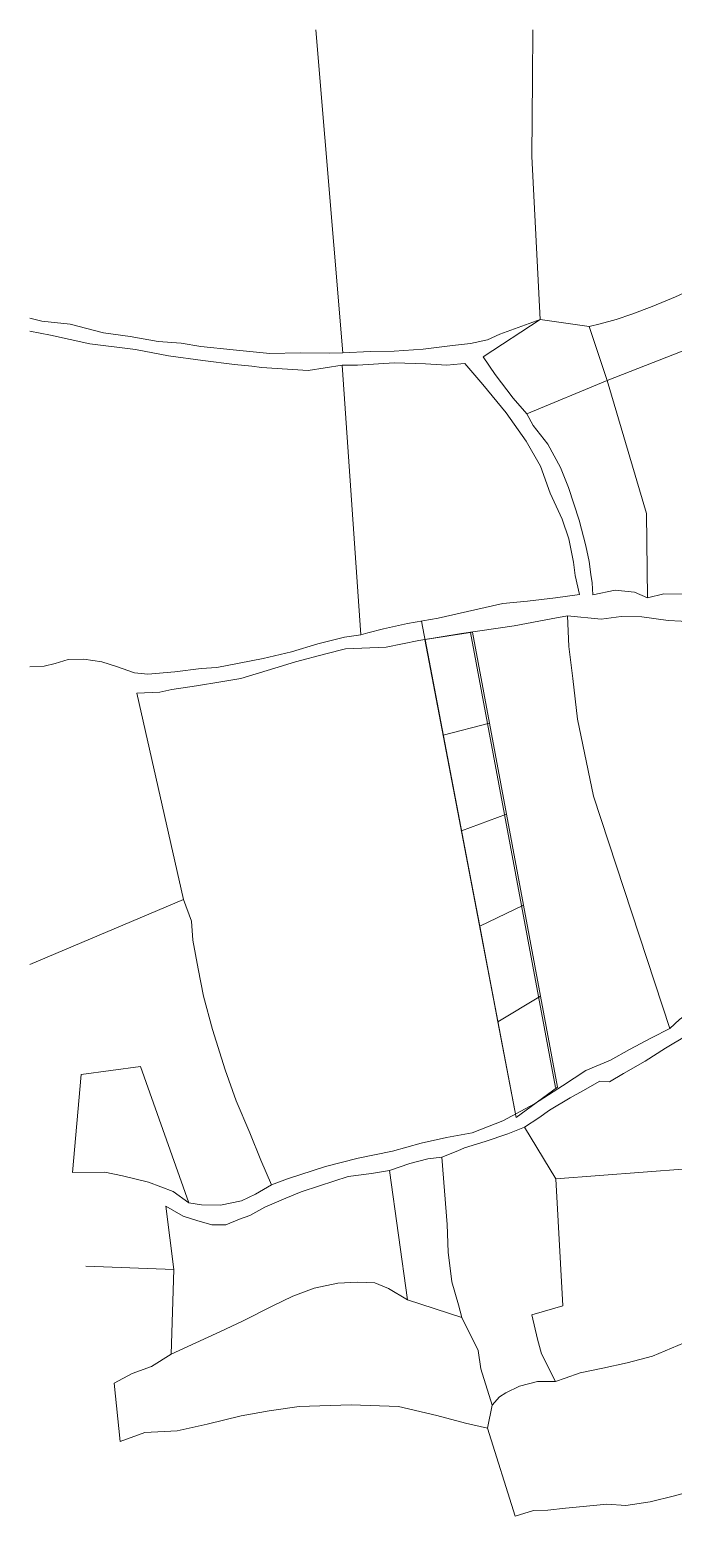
# Model space of a CAD drawing. Header units: millimetres. Extents: x 1569 to 1795, y 1299 to 1437.
# Drawn here: x 1568.7 to 1604.4, y 1354.7 to 1437.2 of the extents above; entities that cross this region are included whole.
import ezdxf

# ---------------------------------------------------------------- set-up
doc = ezdxf.new("R2010")
doc.units = ezdxf.units.MM
doc.layers.add('2', color=7, linetype='Continuous')

msp = doc.modelspace()

# ---------------------------------------------------------------- linework, layer by layer
at = {"layer": '2', "color": 1, "linetype": 'Continuous', "lineweight": 5}
for p, q in [((1593.869, 1419.038), (1597.027, 1421.125)), ((1599.749, 1420.723), (1597.027, 1421.125)), ((1599.749, 1420.723), (1600.752, 1417.742)), ((1600.752, 1417.742), (1608.427, 1420.739)), ((1587.084, 1403.629), (1586.045, 1418.577)), ((1596.29, 1415.881), (1600.752, 1417.742)), ((1577.258, 1388.953), (1574.671, 1400.388)), ((1577.258, 1388.953), (1568.726, 1385.351)), ((1597.893, 1373.448), (1596.157, 1376.325)), ((1589.672, 1366.742), (1588.678, 1373.913)), ((1576.712, 1368.422), (1576.274, 1371.941)), ((1576.712, 1368.422), (1571.838, 1368.611)), ((1576.573, 1363.731), (1576.712, 1368.422)), ((1589.672, 1366.742), (1592.681, 1365.775)), ((1594.362, 1360.911), (1594.103, 1359.624)), ((1595.65, 1354.743), (1594.103, 1359.624))]:
    msp.add_line(p, q, dxfattribs=at)
for points in [[(1584.585, 1437.187), (1586.091, 1419.261)], [(1596.623, 1437.187), (1596.614, 1434.491), (1596.573, 1430.152), (1597.027, 1421.125)], [(1610.061, 1426.556), (1609.63, 1426.153), (1608.885, 1425.081), (1608.155, 1424.392), (1607.275, 1423.737), (1606.077, 1423.079), (1604.546, 1422.369), (1603.247, 1421.845), (1602.115, 1421.421), (1601.249, 1421.116), (1600.366, 1420.877), (1599.749, 1420.723)], [(1586.091, 1419.261), (1585.373, 1419.241), (1583.721, 1419.265), (1582.036, 1419.238), (1580.015, 1419.427), (1578.212, 1419.617), (1577.126, 1419.812), (1575.841, 1419.888), (1574.304, 1420.18), (1572.817, 1420.371), (1570.962, 1420.862), (1569.392, 1421.02), (1568.726, 1421.185)], [(1586.091, 1419.261), (1587.625, 1419.337), (1588.927, 1419.361), (1590.545, 1419.47), (1592.163, 1419.679), (1593.163, 1419.785), (1594.113, 1419.991), (1594.796, 1420.295), (1597.027, 1421.125)], [(1568.726, 1420.476), (1569.881, 1420.255), (1572.053, 1419.766), (1574.592, 1419.447), (1576.429, 1419.107), (1578.333, 1418.85), (1580.087, 1418.627), (1581.039, 1418.532), (1581.573, 1418.451), (1584.161, 1418.282), (1586.045, 1418.577)], [(1593.869, 1419.038), (1594.542, 1418.057), (1595.534, 1416.761), (1596.29, 1415.881)], [(1586.045, 1418.577), (1586.896, 1418.581), (1588.948, 1418.71), (1590.667, 1418.653), (1591.852, 1418.593), (1592.636, 1418.664), (1592.853, 1418.682), (1593.844, 1417.519), (1595.138, 1415.941), (1596.249, 1414.378), (1597.042, 1412.981), (1597.584, 1411.482), (1598.261, 1410.034), (1598.617, 1408.951), (1598.875, 1407.65), (1598.98, 1406.917), (1599.22, 1405.867)], [(1600.752, 1417.742), (1602.931, 1410.36), (1602.992, 1405.688)], [(1596.29, 1415.881), (1596.644, 1415.232), (1597.452, 1414.201), (1598.16, 1412.904), (1598.601, 1411.805), (1599.195, 1409.989), (1599.571, 1408.556), (1599.743, 1407.689), (1599.847, 1406.972), (1599.917, 1406.505), (1599.954, 1405.854)], [(1599.22, 1405.867), (1597.886, 1405.675), (1596.335, 1405.5), (1594.967, 1405.359), (1593.417, 1405.016), (1591.384, 1404.554), (1589.667, 1404.261), (1588.351, 1403.953), (1587.467, 1403.748), (1587.084, 1403.629)], [(1599.954, 1405.854), (1601.187, 1406.111), (1602.256, 1406.001), (1602.992, 1405.688)], [(1602.992, 1405.688), (1603.892, 1405.893), (1605.027, 1405.883), (1606.347, 1405.606), (1607.434, 1405.279), (1607.968, 1405.182), (1608.837, 1405.053)], [(1574.671, 1400.388), (1575.939, 1400.445), (1576.605, 1400.599), (1577.973, 1400.807), (1579.323, 1401.015), (1580.44, 1401.205), (1582.322, 1401.783), (1583.455, 1402.139), (1585.138, 1402.566), (1586.238, 1402.856), (1588.49, 1402.936), (1590.307, 1403.313), (1592.674, 1403.693), (1595.592, 1404.127), (1597.642, 1404.523), (1598.543, 1404.678)], [(1590.449, 1404.394), (1591.657, 1398.066), (1592.669, 1392.765), (1593.681, 1387.464), (1594.693, 1382.163)], [(1598.543, 1404.678), (1598.619, 1402.976), (1598.847, 1401.208), (1599.094, 1398.956), (1599.987, 1394.689), (1604.218, 1381.795)], [(1607.909, 1403.98), (1607.057, 1404.125), (1605.57, 1404.35), (1604.134, 1404.426), (1602.665, 1404.618), (1601.53, 1404.645), (1600.413, 1404.505), (1598.543, 1404.678)], [(1587.084, 1403.629), (1586.184, 1403.49), (1584.701, 1403.131), (1583.235, 1402.689), (1581.668, 1402.313), (1580.335, 1402.055), (1579.101, 1401.814), (1578.234, 1401.76), (1576.766, 1401.584), (1575.282, 1401.443), (1574.531, 1401.522), (1573.544, 1401.867), (1572.725, 1402.129), (1571.723, 1402.274), (1570.855, 1402.269), (1570.139, 1402.031), (1569.522, 1401.894), (1568.726, 1401.851)], [(1593.281, 1403.784), (1590.646, 1403.367)], [(1590.646, 1403.367), (1595.706, 1376.861), (1597.994, 1378.538)], [(1593.172, 1403.766), (1597.885, 1378.517)], [(1593.281, 1403.784), (1597.994, 1378.538)], [(1593.281, 1403.784), (1594.224, 1398.735), (1595.166, 1393.686), (1596.109, 1388.637), (1597.051, 1383.588)], [(1593.281, 1403.784), (1597.994, 1378.538)], [(1591.657, 1398.066), (1594.224, 1398.735)], [(1592.669, 1392.765), (1595.166, 1393.686)], [(1582.141, 1373.125), (1581.549, 1374.491), (1580.923, 1376.006), (1580.178, 1377.787), (1579.567, 1379.503), (1578.87, 1381.736), (1578.358, 1383.585), (1578.065, 1385.102), (1577.772, 1386.703), (1577.699, 1387.754), (1577.258, 1388.953)], [(1593.681, 1387.464), (1596.109, 1388.637)], [(1604.218, 1381.795), (1604.766, 1382.299), (1605.663, 1382.938), (1606.293, 1383.659), (1607.354, 1384.783), (1608.035, 1385.338), (1608.999, 1386.128)], [(1594.693, 1382.163), (1597.051, 1383.588)], [(1582.141, 1373.125), (1583.024, 1373.464), (1585.122, 1374.144), (1586.939, 1374.604), (1588.839, 1374.999), (1590.438, 1375.442), (1591.838, 1375.75), (1593.255, 1376.009), (1594.97, 1376.669), (1596.717, 1377.614), (1598.263, 1378.607), (1599.559, 1379.465), (1600.941, 1380.041), (1601.989, 1380.631), (1603.203, 1381.272), (1604.218, 1381.795)], [(1605.122, 1381.383), (1603.991, 1380.709), (1602.86, 1379.985), (1601.663, 1379.294), (1600.881, 1378.839), (1600.347, 1378.869), (1599.399, 1378.33), (1598.7, 1377.942), (1597.553, 1377.268), (1596.955, 1376.847), (1596.157, 1376.325)], [(1571.09, 1373.814), (1571.575, 1379.241), (1574.876, 1379.694), (1577.541, 1372.131)], [(1596.157, 1376.325), (1595.241, 1375.953), (1593.975, 1375.529), (1592.843, 1375.172), (1592.46, 1375.003), (1591.577, 1374.664)], [(1591.577, 1374.664), (1590.81, 1374.559), (1589.811, 1374.303), (1588.678, 1373.913)], [(1592.681, 1365.775), (1592.51, 1366.475), (1592.136, 1367.741), (1591.926, 1369.392), (1591.866, 1370.927), (1591.577, 1374.664)], [(1577.541, 1372.131), (1576.686, 1372.761), (1575.315, 1373.271), (1573.861, 1373.63), (1572.892, 1373.824), (1571.09, 1373.814)], [(1588.678, 1373.913), (1587.678, 1373.757), (1586.377, 1373.583), (1584.795, 1373.074), (1583.779, 1372.734), (1582.93, 1372.379), (1581.765, 1371.888), (1580.933, 1371.416), (1580.367, 1371.213), (1579.601, 1370.908), (1578.817, 1370.904), (1577.997, 1371.149), (1577.228, 1371.395), (1576.274, 1371.941)], [(1597.893, 1373.448), (1605.165, 1374.006), (1605.324, 1372.572), (1605.749, 1371.172), (1606.072, 1370.239), (1606.697, 1368.908), (1607.337, 1367.96), (1608.025, 1367.246), (1608.58, 1366.665), (1608.649, 1366.148)], [(1577.541, 1372.131), (1578.259, 1372.019), (1579.311, 1371.991), (1580.478, 1372.231), (1581.243, 1372.603), (1582.141, 1373.125)], [(1597.876, 1362.216), (1597.099, 1363.747), (1596.877, 1364.563), (1596.569, 1365.913), (1598.285, 1366.407), (1597.893, 1373.448)], [(1576.573, 1363.731), (1579.302, 1364.998), (1580.517, 1365.572), (1582.164, 1366.4), (1583.312, 1366.957), (1584.495, 1367.397), (1585.811, 1367.672), (1586.896, 1367.728), (1587.864, 1367.683), (1588.617, 1367.371), (1589.672, 1366.742)], [(1592.681, 1365.775), (1593.593, 1363.944), (1593.733, 1362.927), (1594.362, 1360.911)], [(1605.655, 1364.529), (1605.022, 1364.359), (1603.257, 1363.631), (1601.858, 1363.256), (1600.508, 1362.965), (1599.258, 1362.707), (1598.425, 1362.402), (1597.876, 1362.216)], [(1573.748, 1358.892), (1573.412, 1362.128), (1574.41, 1362.667), (1575.475, 1363.057), (1576.573, 1363.731)], [(1597.876, 1362.216), (1596.891, 1362.21), (1595.891, 1361.954), (1595.126, 1361.583), (1594.777, 1361.364), (1594.362, 1360.911)], [(1594.103, 1359.624), (1592.9, 1359.901), (1591.295, 1360.326), (1589.173, 1360.831), (1586.552, 1360.917), (1583.666, 1360.834), (1581.998, 1360.591), (1580.448, 1360.315), (1578.565, 1359.854), (1576.898, 1359.477), (1575.113, 1359.384), (1573.748, 1358.892)], [(1606.838, 1356.341), (1605.804, 1356.252), (1604.488, 1355.877), (1603.138, 1355.536), (1601.788, 1355.345), (1600.736, 1355.406), (1599.418, 1355.281), (1598.434, 1355.192), (1597.45, 1355.087), (1596.666, 1355.066), (1595.65, 1354.743)]]:
    msp.add_lwpolyline(points, dxfattribs=at)
for points in [[(1590.645, 1403.367), (1593.281, 1403.784), (1597.994, 1378.538), (1595.706, 1376.861)], [(1590.645, 1403.367), (1593.281, 1403.784), (1594.224, 1398.735), (1591.657, 1398.066)], [(1592.669, 1392.765), (1595.166, 1393.686), (1594.224, 1398.735), (1591.657, 1398.066)], [(1593.681, 1387.464), (1596.109, 1388.637), (1595.166, 1393.686), (1592.669, 1392.765)], [(1594.693, 1382.163), (1597.051, 1383.588), (1596.109, 1388.637), (1593.681, 1387.464)], [(1595.706, 1376.861), (1597.994, 1378.538), (1597.051, 1383.588), (1594.693, 1382.163)]]:
    msp.add_lwpolyline(points, close=True, dxfattribs=at)

doc.saveas('drawing.dxf')
